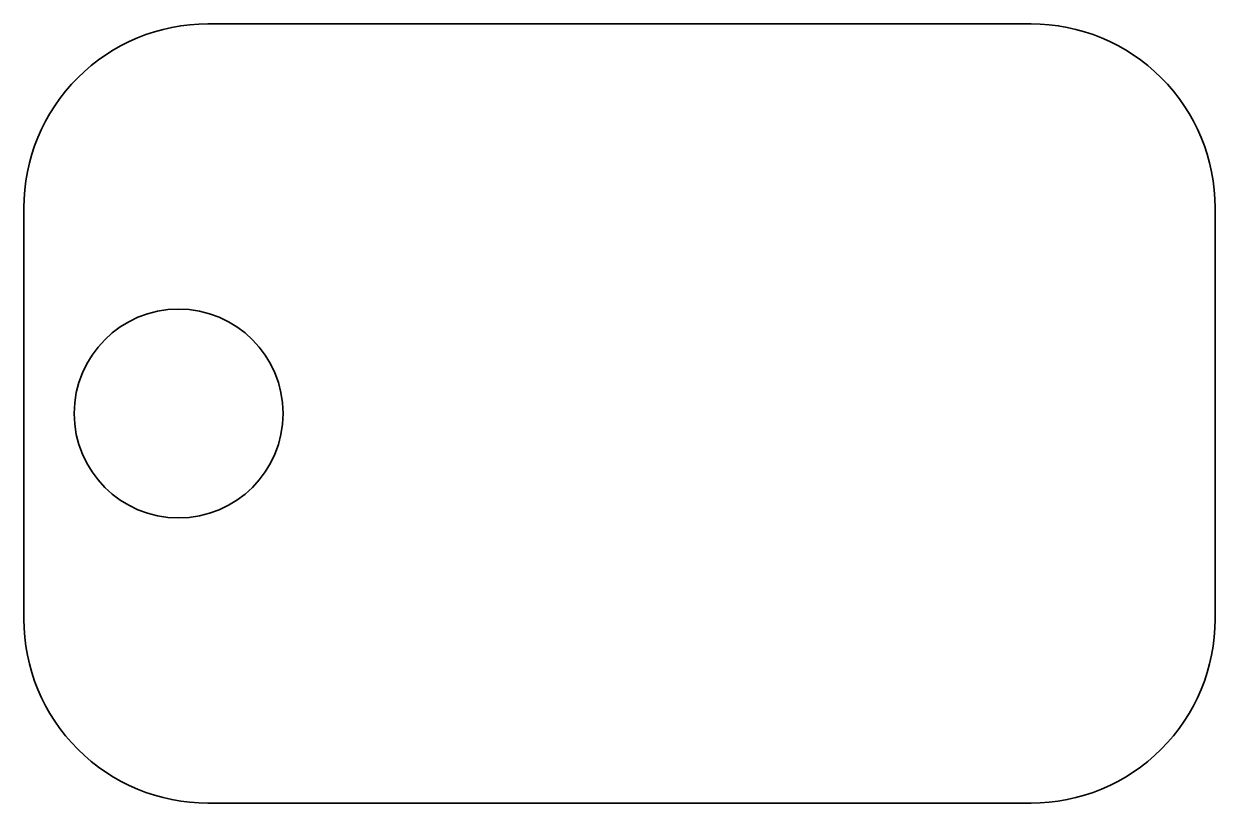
# Model space of a CAD drawing. Header units: feet. Extents: x 2383.66 to 2387.55, y 4928.91 to 4931.45.
import ezdxf

# ---------------------------------------------------------------- set-up
doc = ezdxf.new("R2010")
doc.units = ezdxf.units.FT
doc.header["$MEASUREMENT"] = 0
doc.layers.get('0').update_dxf_attribs({"lineweight": 35})

msp = doc.modelspace()

# ---------------------------------------------------------------- linework, layer by layer
msp.add_lwpolyline([(2384.2618, 4928.9092, -0.414214), (2383.6618, 4929.5092), (2383.6618, 4930.8499, -0.414214), (2384.2618, 4931.4499), (2386.9451, 4931.4499, -0.414214), (2387.5451, 4930.8499), (2387.5451, 4929.5092, -0.414214), (2386.9451, 4928.9092), (2384.2618, 4928.9092)], format="xyb")
msp.add_circle((2384.1663, 4930.1795), 0.3404)

doc.saveas('drawing.dxf')
